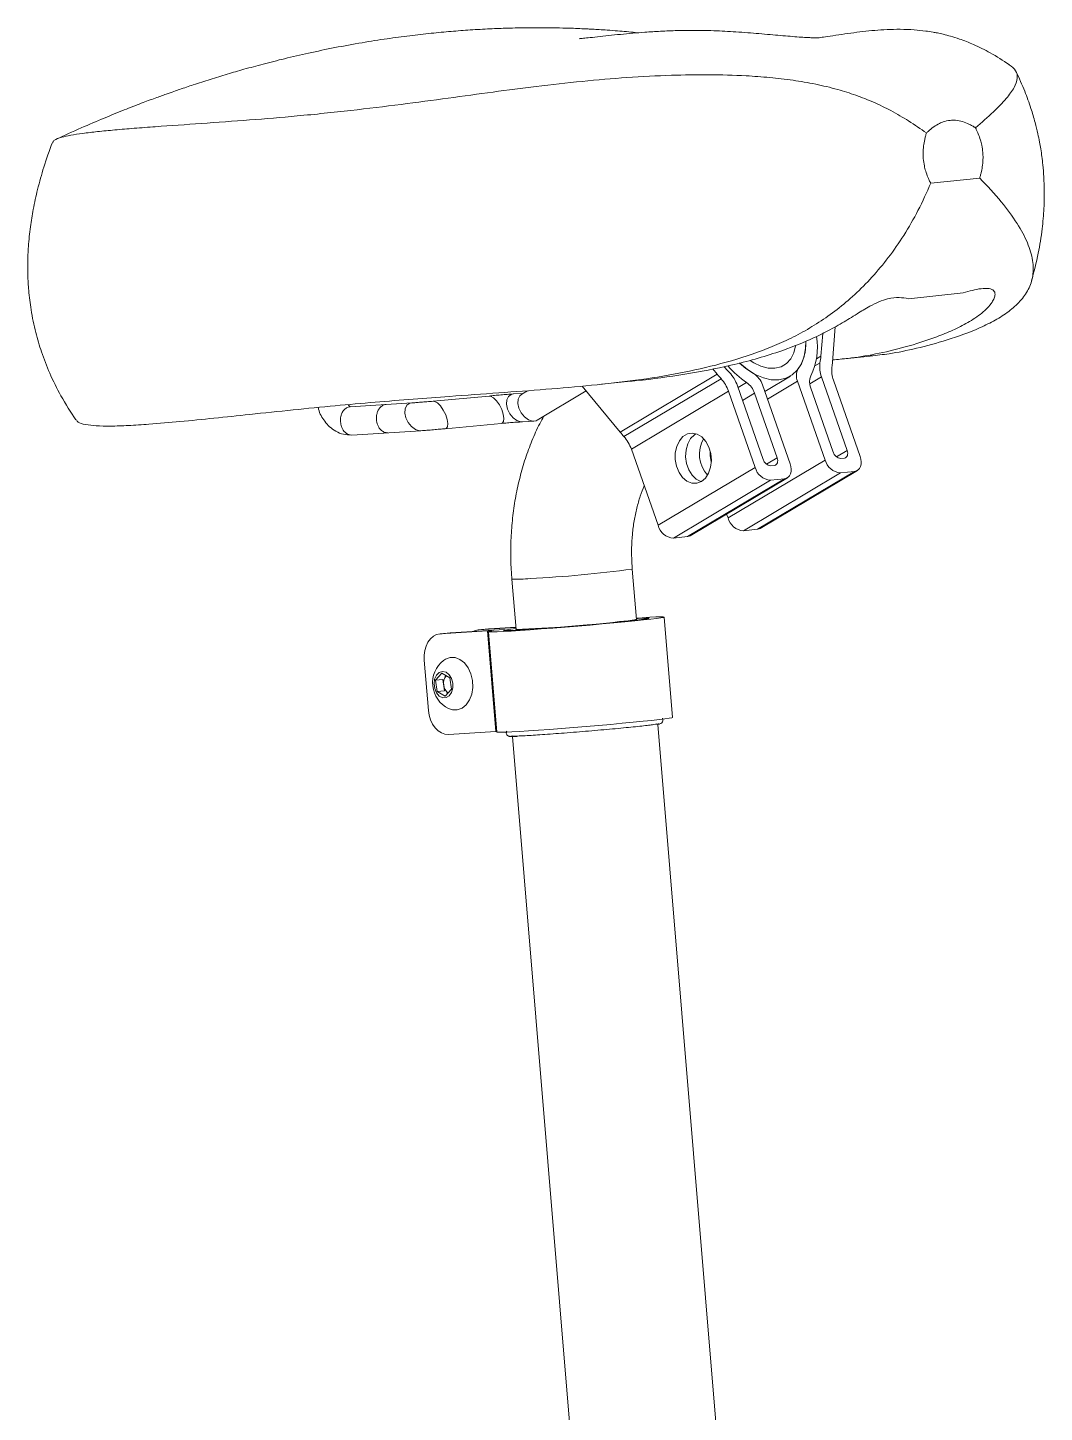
# Model space of a CAD drawing. Header units: millimetres. Extents: x -696 to 165, y -344 to 645.
# Drawn here: x -496.3 to -294.4, y 246.4 to 521.2 of the extents above; entities that cross this region are included whole.
import ezdxf

# ---------------------------------------------------------------- set-up
doc = ezdxf.new("R2010")
doc.units = ezdxf.units.MM

msp = doc.modelspace()

# ---------------------------------------------------------------- linework, layer by layer
at = {"color": 7, "linetype": 'Continuous', "lineweight": 15}
for p, q in [((-316.98, 490.36), (-307.25, 491.38)), ((-321.41, 467.44), (-310.5, 468.59)), ((-335.91, 461.88), (-336.49, 454.84)), ((-338.78, 456.03), (-338.41, 460.55)), ((-360.25, 453.52), (-359.36, 452.44)), ((-334.74, 455.43), (-328.98, 456.04)), ((-382.31, 450.45), (-376.51, 451.05)), ((-378.64, 440.95), (-359.36, 452.44)), ((-377.88, 440.07), (-358.6, 451.56)), ((-349.92, 449.05), (-344.84, 452.08)), ((-343.42, 451.07), (-337.94, 435.41)), ((-338.67, 451.91), (-333.56, 437.3)), ((-336.28, 451.26), (-330.99, 436.14)), ((-404.63, 448.12), (-415.75, 447.08)), ((-397.91, 448.65), (-399.83, 448.53)), ((-397.03, 449.18), (-398.19, 448.48)), ((-395.12, 443.33), (-385.38, 449.13)), ((-386.16, 450.08), (-378.64, 440.95)), ((-376.41, 437.59), (-357.13, 449.08)), ((-357.13, 449.08), (-351.84, 433.95)), ((-355.35, 450.16), (-350.24, 435.55)), ((-351.95, 448.68), (-347.46, 435.85)), ((-350.37, 450.34), (-344.89, 434.68)), ((-340.83, 449.85), (-336.34, 437.01)), ((-432.24, 446), (-432.25, 446.01)), ((-419.99, 446.77), (-432.24, 446)), ((-413.41, 441.64), (-402.28, 442.68)), ((-398.05, 442.99), (-395.76, 443.14)), ((-431.9, 440.37), (-418.2, 441.23)), ((-376.41, 437.59), (-371.12, 422.47)), ((-357.22, 423.92), (-337.94, 435.41)), ((-371.12, 422.47), (-351.84, 433.95)), ((-365.29, 420.21), (-346.01, 431.7)), ((-364.72, 420.4), (-345.44, 431.89)), ((-354.17, 421.38), (-334.89, 432.87)), ((-351.39, 421.67), (-332.11, 433.16)), ((-350.82, 421.86), (-331.54, 433.35)), ((-348.79, 431.41), (-346.01, 431.7)), ((-332.11, 433.16), (-334.89, 432.87)), ((-368.07, 419.92), (-348.79, 431.41)), ((-357.5, 424.7), (-357.22, 423.92)), ((-351.39, 421.67), (-354.17, 421.38)), ((-368.07, 419.92), (-365.29, 420.21)), ((-375.39, 403.8), (-376.22, 413.76)), ((-400.14, 411.77), (-399.31, 401.81)), ((-368.25, 384.33), (-369.91, 404.26)), ((-414.38, 400.9), (-405, 401.49)), ((-401.59, 401.79), (-412.3, 401.12)), ((-404.76, 401.91), (-406.85, 401.69)), ((-406.74, 401.7), (-399.34, 402.16)), ((-404.66, 401.92), (-406.74, 401.7)), ((-403.34, 381.56), (-405, 401.49)), ((-404.79, 401.35), (-403.13, 381.42)), ((-404.76, 401.91), (-404.66, 401.92)), ((-399.35, 402.25), (-404.66, 401.92)), ((-412.41, 401.11), (-414.49, 400.89)), ((-412.3, 401.12), (-414.38, 400.9)), ((-412.41, 401.11), (-412.3, 401.12)), ((-416.71, 385.73), (-417.54, 395.69)), ((-414.96, 389.45), (-415.27, 391.74)), ((-358.95, 236.62), (-371.14, 382.94)), ((-370.99, 382.98), (-370.83, 383.01)), ((-412.72, 380.97), (-403.34, 381.56)), ((-403.34, 381.56), (-403.14, 381.57)), ((-400.31, 380.59), (-400.03, 380.64)), ((-400.04, 380.54), (-387.85, 234.21))]:
    msp.add_line(p, q, dxfattribs=at)
at = {"color": 144, "linetype": 'Continuous', "lineweight": 0}
for p, q in [((-339.97, 454.08), (-338.95, 454.68)), ((-339.65, 455.51), (-338.78, 456.03)), ((-335.67, 436.05), (-333.56, 437.3)), ((-348.71, 434.28), (-348.02, 434.36)), ((-334.12, 435.81), (-334.81, 435.74)), ((-415.27, 391.74), (-414.02, 393.12)), ((-414.02, 393.12), (-412.45, 392.21)), ((-413.83, 391.89), (-415.27, 391.74)), ((-413.52, 389.6), (-413.83, 391.89)), ((-413.3, 392.7), (-413.47, 392.18)), ((-413.17, 392.61), (-413.2, 392.58)), ((-412.45, 392.21), (-412.14, 389.92)), ((-413.52, 389.6), (-414.96, 389.45)), ((-413.39, 388.54), (-414.96, 389.45)), ((-412.14, 389.92), (-413.39, 388.54)), ((-413.19, 389.55), (-412.91, 389.07))]:
    msp.add_line(p, q, dxfattribs=at)
at = {"color": 8, "linetype": 'Continuous', "lineweight": 15}
for p, q in [((-355.22, 449.78), (-353.53, 450.79)), ((-349.38, 447.52), (-343.42, 451.07)), ((-341, 450.52), (-338.67, 451.91)), ((-354.33, 447.26), (-351.95, 448.68)), ((-349.56, 434.59), (-347.46, 435.85))]:
    msp.add_line(p, q, dxfattribs=at)
at = {"color": 7, "linetype": 'Continuous', "lineweight": 15, "flags": 128}
for points in [[(-354.96, 454.69), (-354.89, 454.61), (-353.38, 453.36), (-351.8, 452.38), (-350.2, 451.7), (-348.62, 451.35), (-347.12, 451.34), (-345.73, 451.66), (-344.5, 452.3), (-343.46, 453.25), (-342.66, 454.48), (-342.11, 455.95), (-341.83, 457.62), (-341.8, 458.99)], [(-352.82, 455.2), (-352.1, 454.73), (-350.68, 454.04), (-349.27, 453.67), (-347.92, 453.64), (-346.69, 453.94), (-345.63, 454.57), (-344.77, 455.5), (-344.15, 456.69), (-343.79, 458.09)], [(-404.64, 448.12), (-404.36, 448.09), (-403.8, 447.79), (-403.2, 447.19), (-402.62, 446.38), (-402.15, 445.45), (-401.84, 444.52), (-401.71, 443.69), (-401.8, 443.07), (-402.09, 442.73), (-402.27, 442.68)], [(-399.84, 448.53), (-400.25, 448.45), (-400.82, 448.05), (-401.16, 447.37), (-401.23, 446.5), (-401.02, 445.54), (-400.57, 444.61), (-399.91, 443.82), (-399.14, 443.26), (-398.35, 443), (-398.04, 443)], [(-398.19, 448.48), (-398.53, 448.19), (-398.87, 447.52), (-398.94, 446.65), (-398.74, 445.69), (-398.28, 444.76), (-397.63, 443.96), (-396.86, 443.41), (-396.06, 443.15), (-395.34, 443.22), (-395.12, 443.33)], [(-419.97, 446.77), (-420.41, 446.69), (-420.97, 446.29), (-421.31, 445.61), (-421.38, 444.74), (-421.18, 443.78), (-420.72, 442.85), (-420.07, 442.06), (-419.3, 441.5), (-418.5, 441.24), (-418.19, 441.23)], [(-415.74, 447.09), (-415.49, 447.05), (-414.93, 446.75), (-414.32, 446.15), (-413.75, 445.34), (-413.28, 444.41), (-412.96, 443.48), (-412.84, 442.65), (-412.93, 442.03), (-413.21, 441.69), (-413.39, 441.64)], [(-362.51, 431.17), (-361.71, 431.85), (-361.08, 432.83), (-360.68, 434.03), (-360.53, 435.35), (-360.65, 436.71), (-361.03, 438), (-361.64, 439.12), (-362.43, 439.99), (-363.35, 440.55), (-364.32, 440.76), (-365.29, 440.59), (-366.16, 440.07), (-366.88, 439.23), (-367.4, 438.13), (-367.68, 436.86), (-367.69, 435.51), (-367.44, 434.18), (-366.95, 432.96), (-366.24, 431.95), (-365.38, 431.23), (-364.42, 430.84), (-363.44, 430.82), (-362.51, 431.17)], [(-363.58, 440.64), (-363.87, 440.45), (-364.64, 439.69), (-365.21, 438.65), (-365.55, 437.41), (-365.63, 436.07), (-365.45, 434.72), (-365.01, 433.47), (-364.35, 432.4), (-363.52, 431.6), (-362.59, 431.13)], [(-360.76, 437.2), (-360.75, 436.24), (-360.54, 435.07)], [(-347.46, 435.85), (-347.38, 435.57), (-347.35, 435.31), (-347.36, 435.06), (-347.42, 434.84), (-347.52, 434.65), (-347.65, 434.5), (-347.82, 434.4), (-348.02, 434.36)], [(-346.01, 431.7), (-345.62, 431.8), (-345.28, 432), (-345.01, 432.29), (-344.82, 432.67), (-344.7, 433.11), (-344.68, 433.61), (-344.74, 434.14), (-344.89, 434.68)], [(-332.11, 433.16), (-331.72, 433.26), (-331.38, 433.45), (-331.11, 433.75), (-330.92, 434.12), (-330.8, 434.57), (-330.78, 435.07), (-330.84, 435.6), (-330.99, 436.14)], [(-351.39, 421.67), (-351, 421.77), (-350.82, 421.86)], [(-365.29, 420.21), (-364.9, 420.31), (-364.72, 420.4)], [(-404.19, 401.49), (-404.66, 401.4), (-404.78, 401.34), (-404.55, 401.31), (-403.97, 401.31), (-403.06, 401.33), (-401.83, 401.39), (-400.3, 401.48), (-398.51, 401.59), (-396.5, 401.73), (-394.3, 401.89), (-391.97, 402.06), (-389.53, 402.26), (-387.06, 402.46), (-384.59, 402.67), (-382.18, 402.88), (-379.87, 403.09), (-377.71, 403.3), (-375.75, 403.5), (-374.02, 403.68), (-372.56, 403.84), (-371.4, 403.98), (-370.56, 404.1), (-370.06, 404.19), (-369.91, 404.26), (-370.11, 404.29), (-370.67, 404.3), (-371.55, 404.27), (-372.76, 404.22), (-374.26, 404.13), (-375.41, 404.06)], [(-376.99, 403.45), (-375.54, 403.61), (-374.39, 403.75), (-373.55, 403.86), (-373.05, 403.95), (-372.9, 404.01), (-373.11, 404.04), (-373.67, 404.04), (-374.57, 404.01), (-375.4, 403.97)], [(-406.74, 401.7), (-407.43, 401.56), (-407.8, 401.4)], [(-405, 401.49), (-404.73, 401.5), (-404.51, 401.52), (-404.33, 401.52), (-404.2, 401.53), (-404.12, 401.52), (-404.09, 401.52), (-404.12, 401.51), (-404.19, 401.49)], [(-399.32, 401.97), (-400.31, 401.86), (-401.15, 401.74), (-401.65, 401.65), (-401.8, 401.59), (-401.59, 401.56), (-401.03, 401.56), (-400.13, 401.6), (-398.92, 401.66), (-397.43, 401.75), (-395.68, 401.86), (-393.73, 402), (-391.63, 402.16), (-389.41, 402.33), (-387.15, 402.52), (-384.89, 402.71), (-382.7, 402.9), (-380.61, 403.1), (-378.7, 403.28), (-376.99, 403.45)], [(-414.38, 400.9), (-415.07, 400.76), (-415.72, 400.43), (-416.3, 399.93), (-416.79, 399.28), (-417.17, 398.5), (-417.43, 397.61), (-417.55, 396.67), (-417.54, 395.69)], [(-411.85, 391.14), (-412.1, 392.06), (-412.57, 392.81), (-413.2, 393.29), (-413.89, 393.45), (-414.55, 393.24), (-415.1, 392.72), (-415.47, 391.93), (-415.59, 391), (-415.46, 390.05), (-415.09, 389.2), (-414.54, 388.57), (-413.87, 388.24), (-413.18, 388.27), (-412.56, 388.64), (-412.1, 389.31), (-411.85, 390.18), (-411.85, 391.14)], [(-416.71, 385.73), (-416.56, 384.76), (-416.28, 383.84), (-415.88, 383), (-415.37, 382.27), (-414.78, 381.69), (-414.12, 381.26), (-413.43, 381.02), (-412.72, 380.97)], [(-403.13, 381.42), (-403.12, 381.41), (-402.89, 381.38), (-402.31, 381.38), (-401.4, 381.41), (-400.16, 381.47), (-398.64, 381.55), (-396.85, 381.66), (-394.84, 381.8), (-392.64, 381.96), (-390.3, 382.14), (-387.87, 382.33), (-385.4, 382.53), (-382.93, 382.74), (-380.51, 382.96), (-378.21, 383.17), (-376.05, 383.37), (-374.08, 383.57), (-372.36, 383.75), (-370.9, 383.91), (-369.74, 384.06), (-368.9, 384.18), (-368.4, 384.27), (-368.25, 384.33)]]:
    msp.add_lwpolyline(points, dxfattribs=at)
at = {"color": 144, "linetype": 'Continuous', "lineweight": 0, "flags": 128}
for points in [[(-354.92, 454.65), (-353.7, 453.6), (-352.16, 452.57)], [(-333.56, 437.3), (-333.48, 437.03), (-333.45, 436.77), (-333.47, 436.52), (-333.52, 436.3), (-333.62, 436.11), (-333.76, 435.96), (-333.92, 435.86), (-334.12, 435.81)], [(-375.4, 403.97), (-375.06, 403.99), (-374.03, 404.03), (-373.32, 404.04), (-372.95, 404.03), (-372.93, 403.98), (-373.27, 403.91), (-373.94, 403.81), (-374.94, 403.68), (-376.24, 403.53), (-377.81, 403.37), (-379.61, 403.19), (-381.6, 403), (-383.73, 402.81), (-385.95, 402.62), (-388.2, 402.43), (-390.43, 402.25), (-392.59, 402.08), (-394.62, 401.93), (-396.47, 401.81), (-398.1, 401.7), (-399.47, 401.63), (-400.54, 401.58), (-401.3, 401.56), (-401.72, 401.57), (-401.8, 401.6)], [(-407.97, 391.66), (-408.28, 392.98), (-408.82, 394.18), (-409.55, 395.15), (-410.44, 395.85), (-411.4, 396.22), (-412.38, 396.24), (-413.32, 395.9), (-413.69, 395.65)], [(-412.69, 386.11), (-411.95, 385.86), (-410.97, 385.84), (-410.03, 386.18), (-409.21, 386.85), (-408.55, 387.8), (-408.11, 388.98), (-407.91, 390.29), (-407.97, 391.66)]]:
    msp.add_lwpolyline(points, dxfattribs=at)
at = {"color": 144, "linetype": 'Continuous', "lineweight": 0}
for centre, radius, start, end in [((-350.41, 458.35), 8.63, 325.8875, 3.831), ((-340.58, 468.37), 22.6, 219.45, 223.5723), ((-352, 457.1), 13.26, 349.4978, 355.3793), ((-354.34, 448.99), 4.19, 18.7266, 58.6857), ((-334.68, 437.45), 1.71, 194.7019, 265.6679), ((-348.58, 435.99), 1.71, 194.7019, 265.6679), ((-408.11, 657.45), 255.79, 271.9721, 276.5848), ((-379.65, 422.57), 19.24, 272.5995, 282.7887), ((-411.41, 391.14), 2.3, 141.2273, 189.8734), ((-411.48, 390.95), 2.2, 185.3688, 232.8881)]:
    msp.add_arc(centre, radius, start, end, dxfattribs=at)
at = {"color": 7, "linetype": 'Continuous', "lineweight": 15}
for centre, radius, start, end in [((-352.13, 457.72), 12.65, 333.7255, 9.9449), ((-342.53, 466.78), 19.41, 220.8825, 235.4943), ((-340.98, 452.14), 2.67, 149.0943, 203.6387), ((-333.53, 453.84), 5.49, 171.1439, 200.5686), ((-331.03, 453.21), 5.6, 173.2811, 200.3651), ((-352.59, 456.15), 16.16, 351.883, 355.3392), ((-338.44, 469.66), 27.09, 219.4605, 221.9093), ((-364.14, 446.61), 7.43, 19.4133, 41.8104), ((-362.34, 447.7), 7.42, 19.3962, 43.4153), ((-356, 447.29), 4.28, 19.0013, 54.7342), ((-338.23, 450.93), 2.82, 155.0643, 202.6512), ((-357.72, 458.17), 27.09, 219.4605, 221.9093), ((-383.42, 435.12), 7.43, 19.4133, 41.8104), ((-356.62, 436.56), 6.27, 150.4273, 221.5474), ((-334.63, 436.28), 3.42, 194.7019, 265.6679), ((-348.53, 434.82), 3.42, 194.7019, 265.6679), ((-353.91, 424.79), 3.42, 194.7019, 265.6679), ((-367.81, 423.33), 3.42, 194.7019, 265.6679), ((-410.23, 391.19), 5.65, 127.7965, 244.1782)]:
    msp.add_arc(centre, radius, start, end, dxfattribs=at)
at = {"color": 8, "linetype": 'Continuous', "lineweight": 15}
for centre, radius, start, end in [((-409.44, 663.1), 251.54, 272.9454, 277.5896), ((-399.21, 438.07), 26.32, 267.9867, 275.8779)]:
    msp.add_arc(centre, radius, start, end, dxfattribs=at)
at = {"color": 7, "linetype": 'Continuous', "lineweight": 15}
for points, knots in [([(-375.11, 520.2), (-375.28, 520.22), (-376.62, 520.37), (-378.65, 520.54), (-381.06, 520.73), (-382.71, 520.83), (-383.95, 520.91), (-385.1, 520.97), (-386.37, 521.03), (-388.05, 521.1), (-390.18, 521.16), (-393.22, 521.22), (-396.86, 521.22), (-400.82, 521.14), (-404.6, 520.99), (-408.35, 520.78), (-412.25, 520.49), (-416.25, 520.11), (-420.49, 519.63), (-425.07, 519.02), (-430.03, 518.24), (-435.23, 517.29), (-440.37, 516.22), (-445.12, 515.12), (-449.39, 514.04), (-453.18, 513.01), (-456.68, 512), (-460.04, 510.97), (-463.19, 509.96), (-465.58, 509.15), (-467.37, 508.53), (-468.98, 507.97), (-471.14, 507.18), (-473.92, 506.15), (-477.31, 504.83), (-481.28, 503.21), (-485.83, 501.27), (-489.03, 499.8), (-490.72, 499.03)], [0, 0, 0, 0, 0.004623, 0.036015, 0.054561, 0.06882, 0.079912, 0.087357, 0.097927, 0.11219, 0.130183, 0.151948, 0.189384, 0.222846, 0.252016, 0.284643, 0.316303, 0.349285, 0.385041, 0.423047, 0.465195, 0.511332, 0.556191, 0.597151, 0.634164, 0.667413, 0.696298, 0.726041, 0.755536, 0.779313, 0.789125, 0.802798, 0.822034, 0.846804, 0.877064, 0.912748, 0.953768, 1, 1, 1, 1]), ([(-301.36, 513.87), (-302.61, 514.69), (-304.91, 516.19), (-308.25, 517.83), (-310.9, 518.87), (-312.92, 519.51), (-314.38, 519.89), (-315.53, 520.15), (-316.67, 520.36), (-318.22, 520.6), (-320.4, 520.83), (-322.96, 520.92), (-325.59, 520.87), (-328.09, 520.7), (-330.5, 520.46), (-332.98, 520.14), (-335.33, 519.79), (-337.54, 519.46), (-338.99, 519.25), (-339.32, 519.21), (-339.6, 519.19), (-339.49, 519.2), (-339.63, 519.19), (-339.85, 519.2), (-340.18, 519.21), (-340.75, 519.23), (-341.76, 519.28), (-343.16, 519.37), (-344.83, 519.5), (-346.74, 519.66), (-348.8, 519.84), (-351.68, 520.09), (-355.43, 520.39), (-359.32, 520.6), (-362.34, 520.68), (-364.77, 520.69), (-367.52, 520.65), (-370.56, 520.52), (-373.52, 520.34), (-376.2, 520.12), (-378.58, 519.9), (-381, 519.65), (-383.27, 519.4), (-385.05, 519.2), (-386.19, 519.08), (-386.79, 519.03), (-386.7, 519.03), (-386.68, 519.04)], [0, 0, 0, 0, 0.041073, 0.075397, 0.103471, 0.120627, 0.134539, 0.145259, 0.152828, 0.165283, 0.184053, 0.206637, 0.227383, 0.246801, 0.26625, 0.286233, 0.308634, 0.333932, 0.358622, 0.38379, 0.406636, 0.433837, 0.460776, 0.48597, 0.501343, 0.515602, 0.533416, 0.55515, 0.58023, 0.604564, 0.627602, 0.64969, 0.69114, 0.727688, 0.746691, 0.76452, 0.785945, 0.813099, 0.838383, 0.858628, 0.880329, 0.902539, 0.926014, 0.950387, 0.974509, 0.994481, 1, 1, 1, 1]), ([(-301.38, 513.86), (-300.89, 513.49), (-299.95, 512.78), (-299.64, 511.21), (-300.3, 509.32), (-301.98, 507.04), (-304.6, 504.34), (-306.86, 502.39), (-308.08, 501.34)], [0, 0, 0, 0, 0.153405, 0.293396, 0.437302, 0.596943, 0.782085, 1, 1, 1, 1]), ([(-317.81, 500.32), (-318.97, 501.12), (-321.11, 502.61), (-324.63, 504.67), (-328.16, 506.4), (-331.78, 507.84), (-335.73, 509.08), (-339.97, 510.08), (-344.46, 510.84), (-349.03, 511.37), (-354.58, 511.76), (-360.95, 511.92), (-368.78, 511.81), (-377.15, 511.38), (-386.12, 510.61), (-395.01, 509.61), (-403.87, 508.46), (-412.81, 507.23), (-422.25, 505.97), (-432.28, 504.75), (-442.36, 503.7), (-452.28, 502.89), (-461.65, 502.22), (-469.28, 501.69), (-475.01, 501.26), (-478.86, 500.94), (-482.3, 500.61), (-485.29, 500.26), (-487.77, 499.88), (-489.81, 499.43), (-491.08, 498.93), (-491.22, 498.62), (-491.28, 498.47)], [0, 0, 0, 0, 0.0295937, 0.0547366, 0.0764165, 0.0959594, 0.1149708, 0.1385285, 0.1642558, 0.1921049, 0.2215201, 0.268939, 0.3152847, 0.3686044, 0.4205601, 0.4718661, 0.5185649, 0.5659276, 0.6146811, 0.6657061, 0.7200185, 0.7683134, 0.8173705, 0.8638903, 0.8852082, 0.904781, 0.9223925, 0.9380279, 0.9520461, 0.9653743, 0.9839174, 1, 1, 1, 1]), ([(-296.96, 470.91), (-296.48, 472.76), (-295.6, 476.14), (-294.83, 481.02), (-294.47, 485.16), (-294.39, 488.62), (-294.49, 491.49), (-294.67, 493.76), (-294.88, 495.6), (-295.11, 497.11), (-295.37, 498.62), (-295.73, 500.37), (-296.28, 502.62), (-297.12, 505.45), (-298.34, 508.86), (-299.42, 511.2), (-300.02, 512.48)], [0, 0, 0, 0, 0.135256, 0.248424, 0.343007, 0.421403, 0.485184, 0.540238, 0.578213, 0.61346, 0.646049, 0.684632, 0.738615, 0.808463, 0.895086, 1, 1, 1, 1]), ([(-308.08, 501.34), (-308.14, 501.38), (-308.24, 501.45), (-308.46, 501.58), (-308.83, 501.81), (-309.57, 502.2), (-310.68, 502.64), (-311.94, 502.87), (-313.23, 502.85), (-314.39, 502.59), (-315.58, 502.07), (-316.45, 501.5), (-317.07, 501), (-317.38, 500.73), (-317.61, 500.52), (-317.74, 500.39), (-317.81, 500.32)], [0, 0, 0, 0, 0.01706, 0.033973, 0.067445, 0.132984, 0.259229, 0.397903, 0.5, 0.636325, 0.740767, 0.867012, 0.919301, 0.951239, 0.97546, 1, 1, 1, 1]), ([(-307.25, 491.38), (-307.22, 491.49), (-307.15, 491.7), (-307.03, 492.13), (-306.85, 492.87), (-306.65, 493.98), (-306.56, 495.27), (-306.61, 496.59), (-306.79, 497.78), (-307.1, 499.01), (-307.42, 499.92), (-307.7, 500.56), (-307.85, 500.89), (-307.97, 501.13), (-308.05, 501.27), (-308.08, 501.34)], [0, 0, 0, 0, 0.034215, 0.067886, 0.133703, 0.260073, 0.39837, 0.499999, 0.635722, 0.739922, 0.866291, 0.918791, 0.950904, 0.97527, 1, 1, 1, 1]), ([(-491.37, 498.46), (-491.96, 496.83), (-493.05, 493.79), (-494.29, 489.32), (-495.17, 485.36), (-495.78, 481.59), (-496.14, 478.07), (-496.28, 474.86), (-496.26, 471.95), (-496.08, 468.8), (-495.61, 464.97), (-494.77, 460.88), (-493.52, 456.67), (-491.87, 452.44), (-489.62, 447.86), (-487.72, 444.94), (-486.71, 443.37)], [0, 0, 0, 0, 0.093907, 0.175011, 0.244961, 0.305098, 0.37178, 0.424634, 0.466985, 0.518172, 0.582462, 0.660363, 0.728656, 0.806719, 0.896359, 1, 1, 1, 1]), ([(-486.58, 443.37), (-486.51, 443.23), (-486.31, 442.87), (-485.01, 442.45), (-482.7, 442.17), (-479.71, 442.13), (-476.15, 442.26), (-471.53, 442.57), (-465.84, 443.06), (-459.17, 443.72), (-451.69, 444.51), (-443.67, 445.37), (-435.35, 446.19), (-427.39, 446.89), (-419.8, 447.5), (-411.58, 448.11), (-402.74, 448.74), (-393.34, 449.44), (-384.26, 450.21), (-375.45, 451.2), (-366.84, 452.56), (-358.43, 454.48), (-351.79, 456.54), (-346.6, 458.68), (-342.87, 460.5), (-339.2, 462.67), (-335.58, 465.22), (-332.01, 468.23), (-328.53, 471.73), (-325.22, 475.71), (-322.13, 480.18), (-319.27, 485.16), (-317.77, 488.55), (-316.98, 490.36)], [0, 0, 0, 0, 0.01129, 0.029206, 0.043695, 0.059182, 0.07679, 0.096828, 0.127018, 0.160278, 0.195356, 0.23795, 0.279014, 0.317857, 0.354904, 0.39059, 0.439974, 0.488389, 0.536628, 0.585278, 0.634905, 0.686124, 0.739246, 0.764067, 0.78844, 0.812187, 0.835362, 0.858349, 0.881925, 0.90702, 0.934528, 0.965277, 1, 1, 1, 1]), ([(-328.92, 456.07), (-327.71, 456.2), (-324.91, 456.51), (-319.78, 457.51), (-313.71, 459.17), (-308.25, 461.11), (-304.14, 463.13), (-301.44, 464.85), (-299.17, 466.86), (-297.48, 469.22), (-296.56, 471.95), (-296.6, 475.08), (-297.67, 478.6), (-299.8, 482.52), (-302.99, 486.86), (-305.77, 489.81), (-307.25, 491.38)], [0, 0, 0, 0, 0.082826, 0.192579, 0.305852, 0.423332, 0.478225, 0.532127, 0.584645, 0.635896, 0.686734, 0.738873, 0.794372, 0.855206, 0.923208, 1, 1, 1, 1]), ([(-376.52, 451.07), (-376.15, 451.1), (-372.43, 451.44), (-365.75, 452.37), (-356.23, 454.18), (-348.11, 456.45), (-341.96, 458.81), (-337.77, 460.82), (-334.69, 462.52), (-331.82, 464.28), (-329.35, 465.82), (-327.22, 466.89), (-325.16, 467.56), (-323.16, 467.74), (-321.99, 467.54), (-321.41, 467.44)], [0, 0, 0, 0, 0.017576, 0.177462, 0.338451, 0.515115, 0.634068, 0.69327, 0.752965, 0.805302, 0.847681, 0.877453, 0.907216, 0.954087, 1, 1, 1, 1]), ([(-310.5, 468.59), (-309.89, 468.76), (-308.66, 469.12), (-306.88, 469.48), (-305.35, 469.53), (-304.36, 469.11), (-304.12, 468.36), (-304.34, 467.53), (-305.06, 466.23), (-306.78, 464.49), (-309.53, 462.66), (-312.59, 461.13), (-316.81, 459.44), (-322.08, 457.76), (-327.98, 456.38), (-332.84, 455.6), (-335.44, 455.39), (-336.45, 455.3)], [0, 0, 0, 0, 0.030764, 0.061864, 0.096228, 0.124802, 0.153414, 0.176853, 0.200852, 0.271921, 0.344858, 0.415318, 0.485809, 0.627704, 0.768856, 0.910012, 1, 1, 1, 1]), ([(-399.85, 448.53), (-400.24, 448.5), (-401.02, 448.45), (-402.32, 448.34), (-403.59, 448.23), (-404.29, 448.16), (-404.64, 448.12)], [0, 0, 0, 0, 0.249811, 0.499748, 0.749811, 1, 1, 1, 1]), ([(-438.58, 445.86), (-438.56, 445.73), (-438.37, 444.73), (-437.55, 443.37), (-436.33, 441.96), (-435.07, 441.05), (-433.56, 440.42), (-432.47, 440.39), (-431.9, 440.37)], [0, 0, 0, 0, 0.037794, 0.307214, 0.460888, 0.62765, 0.807578, 1, 1, 1, 1]), ([(-432.25, 446.03), (-432.32, 446.08), (-432.4, 446.14), (-432.56, 446.36), (-432.59, 446.42)], [0, 0, 0, 0, 0.768824, 1, 1, 1, 1]), ([(-415.76, 447.08), (-416.17, 447.05), (-417, 446.98), (-418.2, 446.89), (-419.25, 446.81), (-419.73, 446.78), (-419.97, 446.77)], [0, 0, 0, 0, 0.251406, 0.501875, 0.751406, 1, 1, 1, 1]), ([(-402.27, 442.68), (-401.86, 442.72), (-401.03, 442.79), (-399.83, 442.88), (-398.77, 442.96), (-398.3, 442.98), (-398.06, 442.99)], [0, 0, 0, 0, 0.251406, 0.501875, 0.751406, 1, 1, 1, 1]), ([(-393.78, 444.13), (-394.06, 443.62), (-394.94, 442.06), (-396.18, 439.25), (-397.5, 435.73), (-398.56, 432.06), (-399.39, 428.27), (-399.98, 424.4), (-400.31, 420.46), (-400.4, 416.56), (-400.29, 413.66), (-400.16, 412.08), (-400.14, 411.77)], [0, 0, 0, 0, 0.054605, 0.169215, 0.284342, 0.399804, 0.515454, 0.631173, 0.746907, 0.862643, 0.972406, 1, 1, 1, 1]), ([(-418.18, 441.24), (-417.79, 441.26), (-417.01, 441.32), (-415.71, 441.43), (-414.44, 441.54), (-413.74, 441.61), (-413.39, 441.64)], [0, 0, 0, 0, 0.2498113, 0.4997484, 0.7498113, 1, 1, 1, 1]), ([(-376.22, 413.76), (-376.25, 414.23), (-376.36, 415.62), (-376.38, 417.95), (-376.23, 420.69), (-375.88, 423.36), (-375.35, 425.89), (-374.69, 428.24), (-374.13, 429.63), (-373.87, 430.3)], [0, 0, 0, 0, 0.07768, 0.234128, 0.390323, 0.546052, 0.701201, 0.855719, 1, 1, 1, 1]), ([(-370.84, 383.03), (-370.92, 383.03), (-371.03, 383.04), (-371.12, 383.08), (-371.16, 383.09)], [0, 0, 0, 0, 0.6749652, 1, 1, 1, 1]), ([(-370.99, 382.98), (-370.83, 383.01), (-370.52, 383.09), (-370.2, 383.44), (-370.11, 383.86), (-370.2, 384.07), (-370.24, 384.17)], [0, 0, 0, 0, 0.245323, 0.508254, 0.764791, 1, 1, 1, 1]), ([(-401.15, 381.58), (-401.17, 381.54), (-401.22, 381.44), (-401.25, 381.28), (-401.23, 381.09), (-401.14, 380.9), (-400.99, 380.74), (-400.8, 380.63), (-400.58, 380.57), (-400.45, 380.57), (-400.38, 380.57)], [0, 0, 0, 0, 0.0923656, 0.19584, 0.3116301, 0.4385554, 0.5742932, 0.7160292, 0.8597364, 1, 1, 1, 1]), ([(-400.41, 380.57), (-400.42, 380.56), (-400.46, 380.53), (-399.99, 380.53), (-399.53, 380.54), (-399.21, 380.55), (-399.17, 380.55)], [0, 0, 0, 0, 0.242441, 0.602975, 0.943024, 1, 1, 1, 1])]:
    msp.add_open_spline(points, degree=3, knots=knots, dxfattribs=at)
at = {"color": 144, "linetype": 'Continuous', "lineweight": 0}
for points, knots in [([(-317.81, 500.32), (-317.84, 500.21), (-317.91, 500), (-318.03, 499.57), (-318.22, 498.83), (-318.41, 497.71), (-318.5, 496.43), (-318.45, 495.11), (-318.28, 493.91), (-317.96, 492.68), (-317.64, 491.78), (-317.36, 491.13), (-317.21, 490.81), (-317.09, 490.57), (-317.02, 490.43), (-316.98, 490.36)], [0, 0, 0, 0, 0.034215, 0.067886, 0.133703, 0.260073, 0.39837, 0.499999, 0.635722, 0.739922, 0.866291, 0.918791, 0.950904, 0.97527, 1, 1, 1, 1]), ([(-400.01, 380.68), (-400.02, 380.67), (-400.04, 380.66), (-399.58, 380.63), (-398.75, 380.65), (-397.52, 380.71), (-395.96, 380.8), (-394.1, 380.92), (-392.01, 381.07), (-389.72, 381.24), (-387.34, 381.43), (-384.88, 381.63), (-382.47, 381.84), (-380.12, 382.05), (-377.95, 382.26), (-375.98, 382.45), (-374.3, 382.63), (-372.92, 382.79), (-371.94, 382.92), (-371.36, 383), (-371.29, 383.04), (-371.26, 383.05)], [0, 0, 0, 0, 0.04197, 0.095781, 0.151142, 0.205123, 0.260669, 0.314654, 0.370206, 0.424192, 0.479743, 0.533729, 0.589281, 0.643267, 0.698819, 0.752805, 0.808356, 0.862342, 0.917894, 0.97188, 1, 1, 1, 1])]:
    msp.add_open_spline(points, degree=3, knots=knots, dxfattribs=at)
at = {"color": 8, "linetype": 'Continuous', "lineweight": 15}
for points in [[(-432.24, 445.99), (-432.26, 445.99), (-432.51, 446.02), (-432.97, 445.81), (-433.51, 445.36), (-433.89, 444.75), (-434.1, 444.11), (-434.18, 443.51), (-434.17, 442.97), (-434.09, 442.43), (-433.91, 441.86), (-433.6, 441.27), (-433.13, 440.76), (-432.54, 440.4), (-432.11, 440.39), (-431.9, 440.38)], [(-425.1, 446.44), (-425.12, 446.44), (-425.37, 446.47), (-425.83, 446.26), (-426.37, 445.81), (-426.74, 445.2), (-426.95, 444.56), (-427.03, 443.96), (-427.03, 443.42), (-426.94, 442.88), (-426.77, 442.31), (-426.45, 441.72), (-425.99, 441.21), (-425.4, 440.85), (-424.97, 440.84), (-424.76, 440.83)]]:
    msp.add_open_spline(points, degree=3, knots=[0, 0, 0, 0, 0.010098, 0.118153, 0.219502, 0.309837, 0.387807, 0.454061, 0.510098, 0.566135, 0.632389, 0.710359, 0.800695, 0.902044, 1, 1, 1, 1], dxfattribs=at)

doc.saveas('drawing.dxf')
